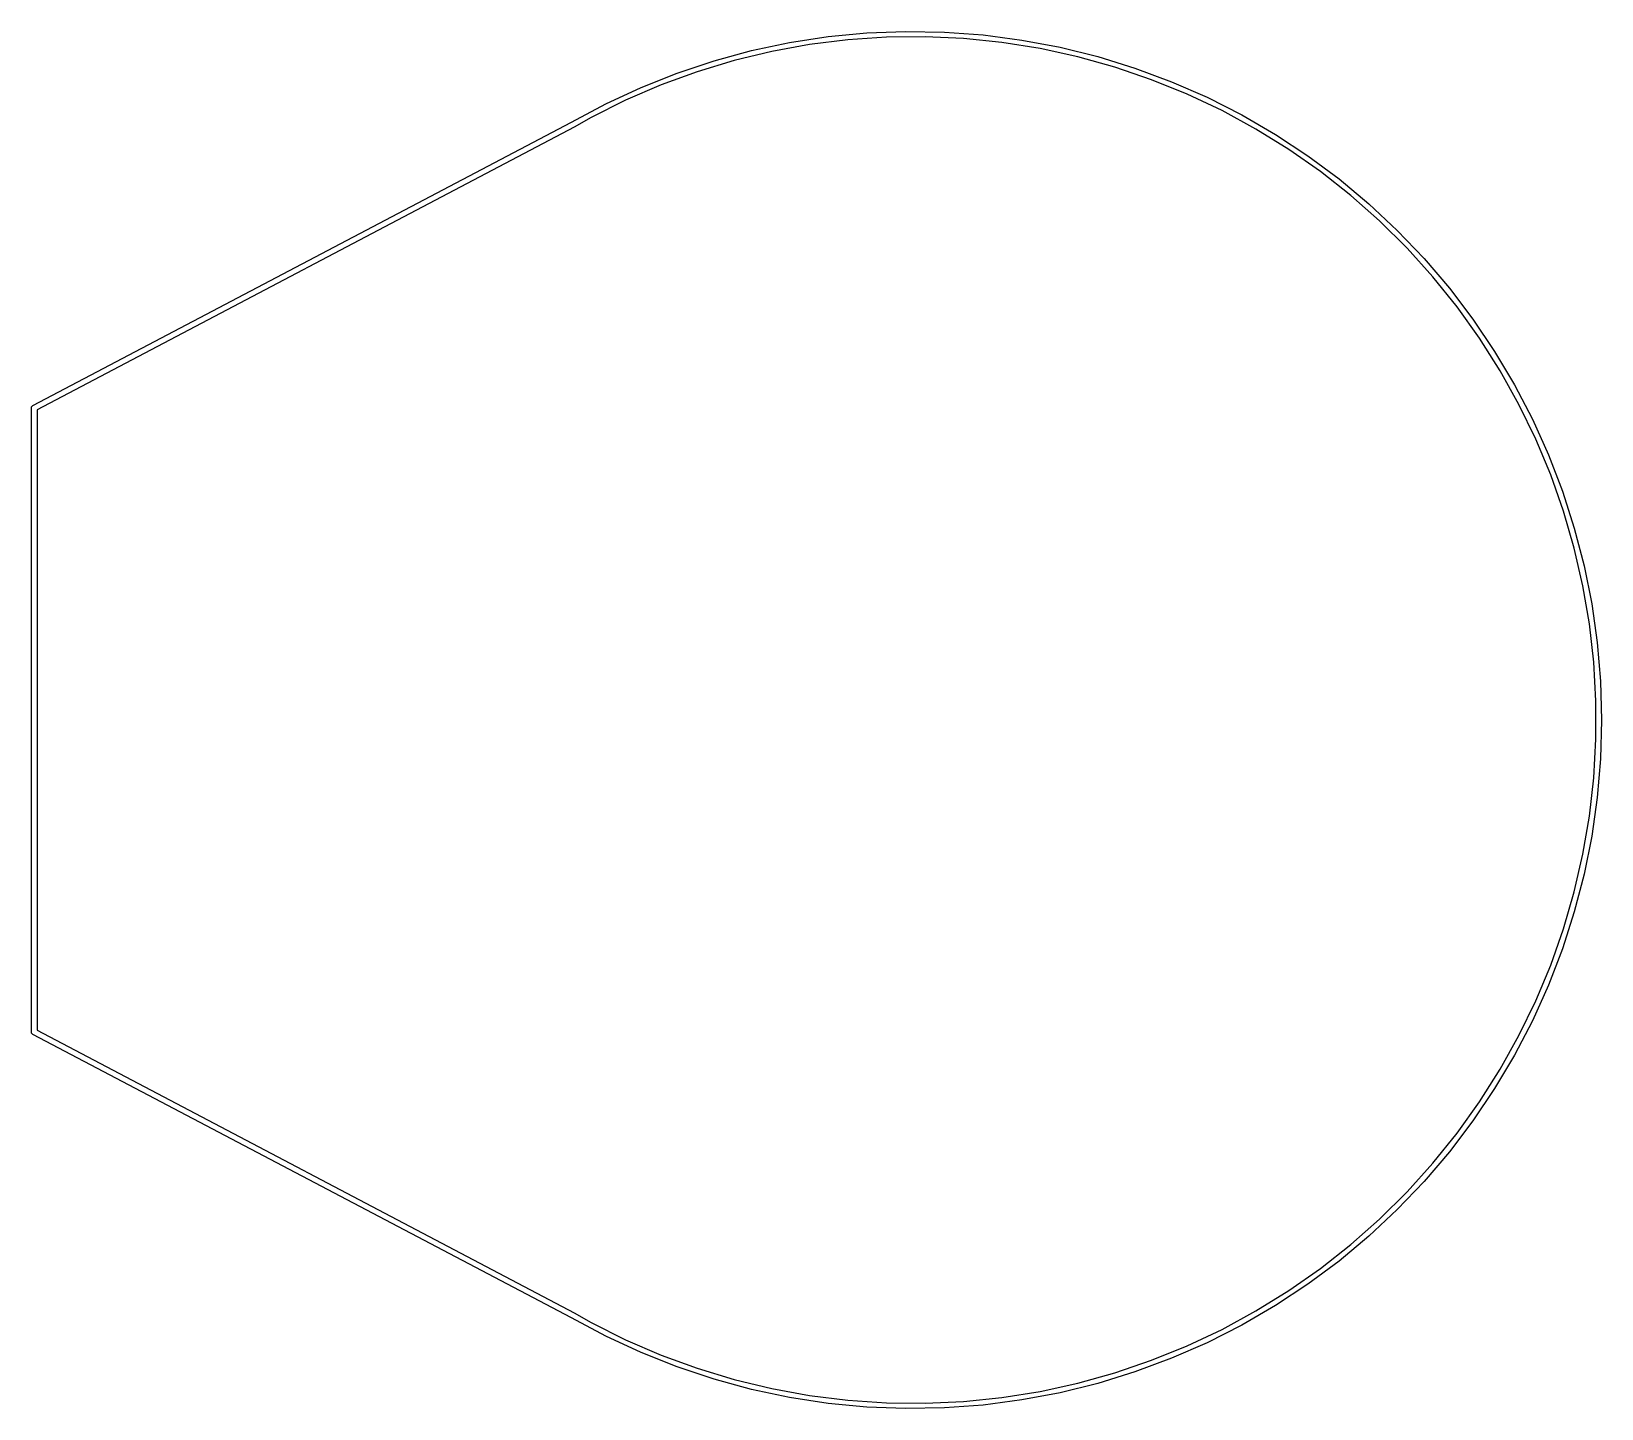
# Model space of a CAD drawing. Header units: millimetres. Extents: x 134.7 to 162.3, y -44.2 to -19.9.
import ezdxf

# ---------------------------------------------------------------- set-up
doc = ezdxf.new("R2010")
doc.units = ezdxf.units.MM
doc.layers.add('Edge.Cuts', color=254, linetype='CONTINUOUS', true_color=0xd0d2cd)

msp = doc.modelspace()

# ---------------------------------------------------------------- linework, layer by layer
at = {"layer": 'Edge.Cuts', "linetype": 'CONTINUOUS'}
for p, q in [((147.355479, -20.285849), (148.026456, -20.143902)), ((148.379093, -20.181273), (147.709664, -20.303252)), ((148.026456, -20.143902), (148.704376, -20.040061)), ((149.054342, -20.09728), (148.379093, -20.181273)), ((148.704376, -20.040061), (149.387078, -19.974658)), ((149.733255, -20.051543), (149.054342, -20.09728)), ((149.387078, -19.974658), (150.072383, -19.947901)), ((150.413667, -20.044207), (149.733255, -20.051543)), ((150.072383, -19.947901), (150.758106, -19.959876)), ((151.093409, -20.075295), (150.413667, -20.044207)), ((150.758106, -19.959876), (151.442059, -20.010543)), ((151.770311, -20.144708), (151.093409, -20.075295)), ((151.442059, -20.010543), (152.12206, -20.099743)), ((152.442215, -20.252225), (151.770311, -20.144708)), ((152.12206, -20.099743), (152.795942, -20.227189)), ((146.042888, -20.682131), (146.693586, -20.46545)), ((147.048188, -20.462829), (146.396777, -20.659496)), ((146.693586, -20.46545), (147.355479, -20.285849)), ((147.709664, -20.303252), (147.048188, -20.462829)), ((153.106977, -20.397503), (152.442215, -20.252225)), ((152.795942, -20.227189), (153.461554, -20.392477)), ((153.762478, -20.580078), (153.106977, -20.397503)), ((153.461554, -20.392477), (154.116773, -20.595077)), ((145.40546, -20.935202), (146.042888, -20.682131)), ((146.396777, -20.659496), (145.757507, -20.892624)), ((154.406626, -20.799368), (153.762478, -20.580078)), ((154.116773, -20.595077), (154.759509, -20.834345)), ((144.783336, -21.223855), (145.40546, -20.935202)), ((145.757507, -20.892624), (145.132417, -21.16147)), ((155.037367, -21.054674), (154.406626, -20.799368)), ((154.759509, -20.834345), (155.387712, -21.109517)), ((144.180116, -21.546305), (144.783336, -21.223855)), ((145.132417, -21.16147), (144.523503, -21.465177)), ((155.652688, -21.345181), (155.037367, -21.054674)), ((155.387712, -21.109517), (155.999379, -21.419715)), ((134.680027, -26.544192), (144.180028, -21.546332)), ((144.180028, -21.546332), (144.180116, -21.546305)), ((144.523503, -21.465177), (144.228114, -21.633994)), ((156.250628, -21.669962), (155.652688, -21.345181)), ((155.999379, -21.419715), (156.592558, -21.763951)), ((144.226587, -21.634832), (134.753307, -26.618634)), ((144.227451, -21.634131), (144.226587, -21.634832)), ((144.228114, -21.633994), (144.227451, -21.634131)), ((156.829279, -22.027983), (156.250628, -21.669962)), ((156.592558, -21.763951), (157.165357, -22.141125)), ((157.386794, -22.418099), (156.829279, -22.027983)), ((157.165357, -22.141125), (157.715949, -22.550034)), ((157.921397, -22.839069), (157.386794, -22.418099)), ((157.715949, -22.550034), (158.242578, -22.989375)), ((158.431381, -23.289547), (157.921397, -22.839069)), ((158.242578, -22.989375), (158.743564, -23.457747)), ((158.91512, -23.768099), (158.431381, -23.289547)), ((158.743564, -23.457747), (159.21731, -23.953654)), ((159.371071, -24.273196), (158.91512, -23.768099)), ((159.21731, -23.953654), (159.662303, -24.475516)), ((159.797779, -24.803229), (159.371071, -24.273196)), ((159.662303, -24.475516), (160.077126, -25.021668)), ((160.193884, -25.356506), (159.797779, -24.803229)), ((160.077126, -25.021668), (160.460453, -25.590367)), ((160.558122, -25.931263), (160.193884, -25.356506)), ((160.460453, -25.590367), (160.811064, -26.1798)), ((160.889332, -26.525667), (160.558122, -25.931263)), ((160.811064, -26.1798), (161.127838, -26.788087)), ((134.653307, -26.588442), (134.657113, -26.569308)), ((134.657113, -26.569308), (134.662575, -26.563845)), ((134.662575, -26.563845), (134.664866, -26.556469)), ((134.664866, -26.556469), (134.680027, -26.544192)), ((161.186456, -27.13782), (160.889332, -26.525667)), ((134.653307, -37.592721), (134.653307, -26.588442)), ((134.753307, -26.618634), (134.753307, -37.562528)), ((161.127838, -26.788087), (161.409767, -27.413287)), ((161.448547, -27.765772), (161.186456, -27.13782)), ((161.409767, -27.413287), (161.655951, -28.053406)), ((161.674769, -28.407518), (161.448547, -27.765772)), ((161.655951, -28.053406), (161.865604, -28.706402)), ((161.864401, -29.061012), (161.674769, -28.407518)), ((161.865604, -28.706402), (162.038058, -29.370193)), ((162.016838, -29.72417), (161.864401, -29.061012)), ((162.038058, -29.370193), (162.172763, -30.042662)), ((162.131592, -30.394876), (162.016838, -29.72417)), ((162.172763, -30.042662), (162.269288, -30.721662)), ((162.208299, -31.07099), (162.131592, -30.394876)), ((162.269288, -30.721662), (162.327327, -31.405029)), ((162.246714, -31.750357), (162.208299, -31.07099)), ((162.327327, -31.405029), (162.346694, -32.090583)), ((162.246714, -32.430809), (162.246714, -31.750357)), ((162.346694, -32.090583), (162.327327, -32.776137)), ((162.208299, -33.110176), (162.246714, -32.430809)), ((162.327327, -32.776137), (162.269288, -33.459504)), ((162.131592, -33.78629), (162.208299, -33.110176)), ((162.269288, -33.459504), (162.172762, -34.138504)), ((162.016837, -34.456996), (162.131592, -33.78629)), ((162.172762, -34.138504), (162.038058, -34.810972)), ((161.864401, -35.120153), (162.016837, -34.456996)), ((162.038058, -34.810972), (161.865604, -35.474763)), ((161.674769, -35.773648), (161.864401, -35.120153)), ((161.865604, -35.474763), (161.655951, -36.12776)), ((161.448547, -36.415394), (161.674769, -35.773648)), ((161.655951, -36.12776), (161.409767, -36.767879)), ((161.186455, -37.043345), (161.448547, -36.415394)), ((161.409767, -36.767879), (161.127838, -37.393079)), ((160.889331, -37.655499), (161.186455, -37.043345)), ((134.657113, -37.611855), (134.653307, -37.592721)), ((134.662575, -37.617317), (134.657113, -37.611855)), ((134.664866, -37.624694), (134.662575, -37.617317)), ((134.680027, -37.636971), (134.664866, -37.624694)), ((144.180026, -42.634832), (134.680027, -37.636971)), ((134.753307, -37.562528), (144.226585, -42.546332)), ((160.558122, -38.249902), (160.889331, -37.655499)), ((161.127838, -37.393079), (160.811063, -38.001366)), ((160.811063, -38.001366), (160.460453, -38.590799)), ((160.193884, -38.824659), (160.558122, -38.249902)), ((160.460453, -38.590799), (160.077125, -39.159498)), ((159.797779, -39.377936), (160.193884, -38.824659)), ((160.077125, -39.159498), (159.662303, -39.70565)), ((159.37107, -39.907969), (159.797779, -39.377936)), ((159.662303, -39.70565), (159.217309, -40.227511)), ((158.915119, -40.413067), (159.37107, -39.907969)), ((158.43138, -40.891618), (158.915119, -40.413067)), ((159.217309, -40.227511), (158.743564, -40.723419)), ((157.921396, -41.342097), (158.43138, -40.891618)), ((158.743564, -40.723419), (158.242577, -41.19179)), ((158.242577, -41.19179), (157.715948, -41.631131)), ((157.386793, -41.763066), (157.921396, -41.342097)), ((156.829278, -42.153183), (157.386793, -41.763066)), ((157.715948, -41.631131), (157.165356, -42.040041)), ((157.165356, -42.040041), (156.592557, -42.417215)), ((156.250627, -42.511203), (156.829278, -42.153183)), ((144.180117, -42.634859), (144.180026, -42.634832)), ((144.783335, -42.957309), (144.180117, -42.634859)), ((144.226585, -42.546332), (144.227449, -42.547032)), ((144.227449, -42.547032), (144.228113, -42.54717)), ((144.228113, -42.54717), (144.523502, -42.715987)), ((155.652687, -42.835984), (156.250627, -42.511203)), ((156.592557, -42.417215), (155.999378, -42.76145)), ((144.523502, -42.715987), (145.132416, -43.019694)), ((155.037366, -43.126491), (155.652687, -42.835984)), ((155.999378, -42.76145), (155.387711, -43.071648)), ((145.405459, -43.245962), (144.783335, -42.957309)), ((145.132416, -43.019694), (145.757506, -43.28854)), ((154.406625, -43.381797), (155.037366, -43.126491)), ((155.387711, -43.071648), (154.759508, -43.34682)), ((146.042887, -43.499033), (145.405459, -43.245962)), ((145.757506, -43.28854), (146.396776, -43.521668)), ((153.762477, -43.601087), (154.406625, -43.381797)), ((154.759508, -43.34682), (154.116772, -43.586088)), ((146.693585, -43.715714), (146.042887, -43.499033)), ((146.396776, -43.521668), (147.048187, -43.718335)), ((147.355478, -43.895315), (146.693585, -43.715714)), ((147.048187, -43.718335), (147.709663, -43.877912)), ((153.106976, -43.783662), (153.762477, -43.601087)), ((154.116772, -43.586088), (153.461553, -43.788688)), ((148.026455, -44.037262), (147.355478, -43.895315)), ((147.709663, -43.877912), (148.379092, -43.999892)), ((148.379092, -43.999892), (149.054341, -44.083884)), ((151.77031, -44.036457), (152.442214, -43.92894)), ((152.795941, -43.953975), (152.122059, -44.081422)), ((152.442214, -43.92894), (153.106976, -43.783662)), ((153.461553, -43.788688), (152.795941, -43.953975)), ((148.704375, -44.141103), (148.026455, -44.037262)), ((149.387077, -44.206506), (148.704375, -44.141103)), ((149.054341, -44.083884), (149.733254, -44.129621)), ((150.072382, -44.233263), (149.387077, -44.206506)), ((149.733254, -44.129621), (150.413666, -44.136958)), ((150.758105, -44.221289), (150.072382, -44.233263)), ((150.413666, -44.136958), (151.093407, -44.10587)), ((151.442058, -44.170621), (150.758105, -44.221289)), ((151.093407, -44.10587), (151.77031, -44.036457)), ((152.122059, -44.081422), (151.442058, -44.170621))]:
    msp.add_line(p, q, dxfattribs=at)

doc.saveas('drawing.dxf')
